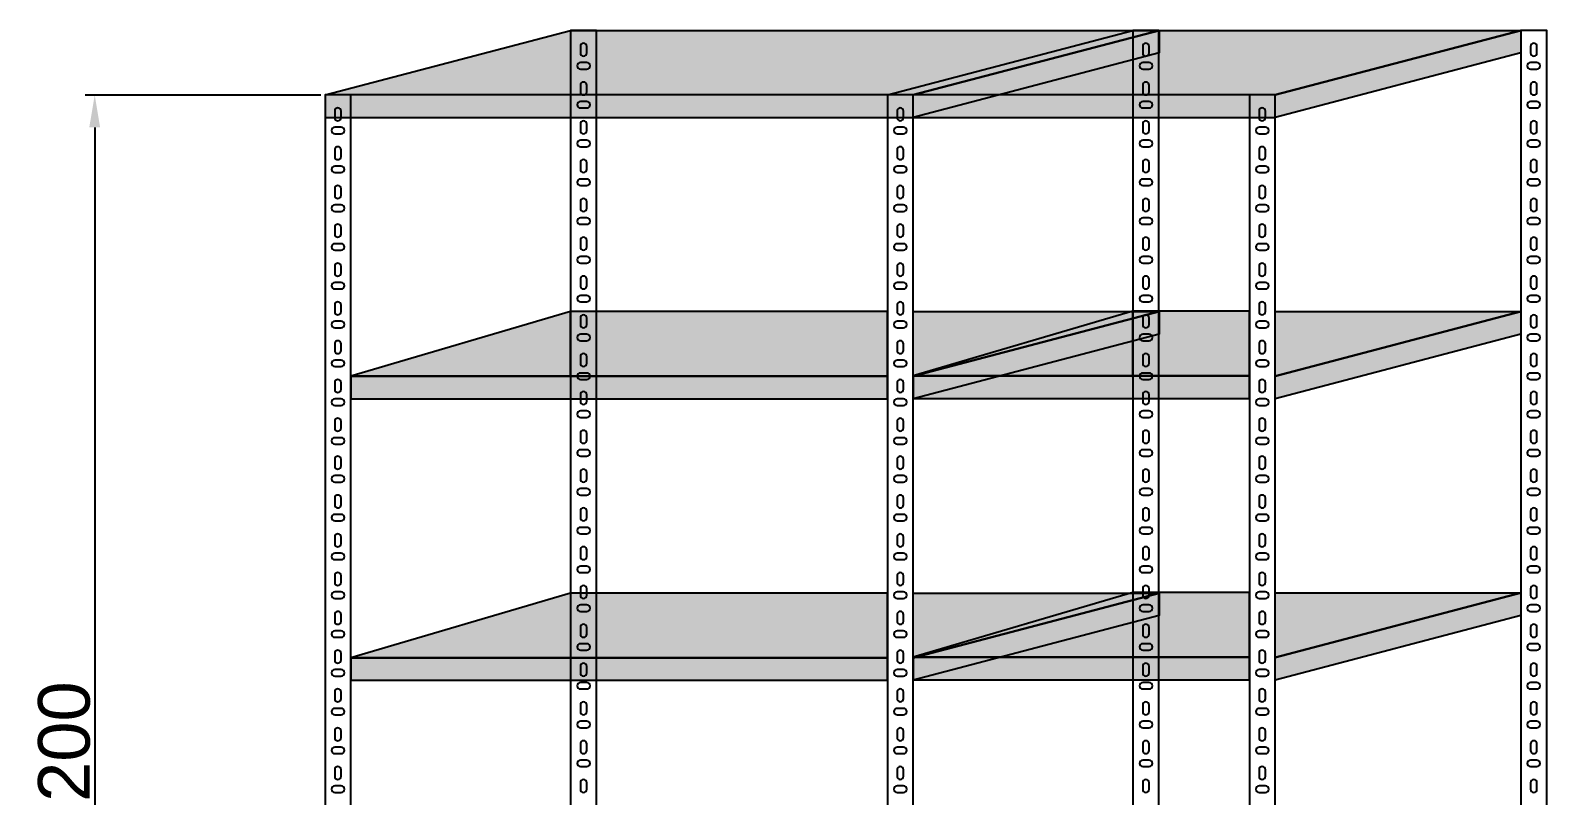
# Model space of a CAD drawing. Header units: millimetres. Extents: x 6614975 to 6624097, y 8742145 to 8746891.
# Drawn here: x 6615867.6 to 6616102.2, y 8746018.4 to 8746136.8 of the extents above; entities that cross this region are included whole.
import ezdxf

# ---------------------------------------------------------------- set-up
doc = ezdxf.new("R2010")
doc.units = ezdxf.units.MM
doc.styles.get("Standard").update_dxf_attribs({"font": 'arial.ttf'})
doc.dimstyles.new('ISO-25', dxfattribs={"dimtxt": 8, "dimasz": 5, "dimexe": 1.5, "dimexo": 0.625, "dimtad": 1, "dimtxsty": 'Standard', "dimcen": 2.5, "dimclrd": 1, "dimclre": 1, "dimclrt": 143, "dimadec": 0, "dimazin": 0, "dimtfac": 1, "dimtmove": 0, "dimatfit": 3, "dimfxl": 1, "dimarcsym": 0})

# ---------------------------------------------------------------- blocks, each defined once
blk = doc.blocks.new('*D11')
at = {"color": 1, "lineweight": -2, "transparency": 16777216}
for p, q in [((6615912.53, 8746126.8), (6615876.03, 8746126.8)), ((6615912.53, 8745926.8), (6615876.03, 8745926.8))]:
    blk.add_line(p, q, dxfattribs=at)
at = {"color": 1, "linetype": 'Continuous', "lineweight": -2, "transparency": 16777216}
blk.add_line((6615877.53, 8746121.8), (6615877.53, 8745931.8), dxfattribs=at)
at = {"color": 1, "transparency": 16777216}
for points in [[(6615876.69, 8746121.8), (6615878.36, 8746121.8), (6615877.53, 8746126.8)], [(6615876.69, 8745931.8), (6615878.36, 8745931.8), (6615877.53, 8745926.8)]]:
    blk.add_solid(points, dxfattribs=at)
at = {"layer": 'Defpoints', "color": 0, "transparency": 16777216}
for p in [(6615913.16, 8746126.8), (6615877.53, 8745926.8), (6615913.16, 8745926.8)]:
    blk.add_point(p, dxfattribs=at)
at = {"color": 143, "transparency": 16777216, "insert": (6615872.82, 8746026.8), "char_height": 8, "attachment_point": 5, "rotation": 90}
blk.add_mtext('200', dxfattribs=at)

msp = doc.modelspace()

# ---------------------------------------------------------------- hatches: boundary and pattern name
h = msp.add_hatch(color=8)
h.dxf.hatch_style = 1
h.paths.add_polyline_path([(6616004.159, 8746126.805), (6616042.211, 8746136.805), (6615955.159, 8746136.805), (6615951.159, 8746136.805), (6615913.159, 8746126.805)])
h = msp.add_hatch(color=8)
h.dxf.hatch_style = 1
h.paths.add_polyline_path([(6616098.159, 8746136.805), (6616038.159, 8746136.805), (6616000.159, 8746126.805), (6616060.159, 8746126.805)])
h = msp.add_hatch(color=8)
h.dxf.hatch_style = 1
h.paths.add_polyline_path([(6616042.211, 8746133.305), (6616042.211, 8746136.805), (6616004.159, 8746126.805), (6616004.159, 8746123.305)])
h = msp.add_hatch(color=8)
h.dxf.hatch_style = 1
h.paths.add_polyline_path([(6616098.159, 8746133.305), (6616098.159, 8746136.805), (6616060.159, 8746126.805), (6616060.159, 8746123.305)])
h = msp.add_hatch(color=8)
h.dxf.hatch_style = 1
h.paths.add_polyline_path([(6615913.159, 8746126.805), (6615913.159, 8746123.305), (6616004.159, 8746123.305), (6616004.159, 8746126.805)])
h = msp.add_hatch(color=8)
h.dxf.hatch_style = 1
h.paths.add_polyline_path([(6616060.159, 8746123.305), (6616060.159, 8746126.805), (6616000.159, 8746126.805), (6616000.159, 8746123.305)])
h = msp.add_hatch(color=8)
h.dxf.hatch_style = 1
h.paths.add_polyline_path([(6615951.159, 8746093.305), (6615917.159, 8746083.305), (6616000.159, 8746083.305), (6616000.159, 8746093.305)])
h = msp.add_hatch(color=8)
h.dxf.hatch_style = 1
h.paths.add_polyline_path([(6616056.159, 8746093.371), (6616038.159, 8746093.371), (6616004.159, 8746083.371), (6616056.159, 8746083.371)])
h = msp.add_hatch(color=8)
h.dxf.hatch_style = 1
h.paths.add_polyline_path([(6616042.211, 8746089.805), (6616042.211, 8746093.305), (6616004.159, 8746083.305), (6616004.159, 8746079.805)])
h = msp.add_hatch(color=8)
h.dxf.hatch_style = 1
h.paths.add_polyline_path([(6616042.211, 8746093.305), (6616004.159, 8746093.305), (6616004.159, 8746083.305)])
h = msp.add_hatch(color=8)
h.dxf.hatch_style = 1
h.paths.add_polyline_path([(6616098.159, 8746089.816), (6616098.159, 8746093.316), (6616060.159, 8746083.316), (6616060.159, 8746079.816)])
h = msp.add_hatch(color=8)
h.dxf.hatch_style = 1
h.paths.add_polyline_path([(6616098.159, 8746093.316), (6616060.159, 8746093.316), (6616060.159, 8746083.316)])
h = msp.add_hatch(color=8)
h.dxf.hatch_style = 1
h.paths.add_polyline_path([(6616000.159, 8746079.805), (6616000.159, 8746083.305), (6615917.159, 8746083.305), (6615917.159, 8746079.805)])
h = msp.add_hatch(color=8)
h.dxf.hatch_style = 1
h.paths.add_polyline_path([(6616056.159, 8746083.371), (6616004.159, 8746083.371), (6616004.159, 8746079.871), (6616056.159, 8746079.871)])
h = msp.add_hatch(color=8)
h.dxf.hatch_style = 1
h.paths.add_polyline_path([(6615951.159, 8746049.778), (6615917.159, 8746039.778), (6616000.159, 8746039.778), (6616000.159, 8746049.778)])
h = msp.add_hatch(color=8)
h.dxf.hatch_style = 1
h.paths.add_polyline_path([(6616056.159, 8746049.838), (6616038.159, 8746049.838), (6616004.159, 8746039.838), (6616056.159, 8746039.838)])
h = msp.add_hatch(color=8)
h.dxf.hatch_style = 1
h.paths.add_polyline_path([(6616042.211, 8746046.278), (6616042.211, 8746049.778), (6616004.159, 8746039.778), (6616004.159, 8746036.278)])
h = msp.add_hatch(color=8)
h.dxf.hatch_style = 1
h.paths.add_polyline_path([(6616042.211, 8746049.778), (6616004.159, 8746049.778), (6616004.159, 8746039.778)])
h = msp.add_hatch(color=8)
h.dxf.hatch_style = 1
h.paths.add_polyline_path([(6616098.159, 8746046.285), (6616098.159, 8746049.785), (6616060.159, 8746039.785), (6616060.159, 8746036.285)])
h = msp.add_hatch(color=8)
h.dxf.hatch_style = 1
h.paths.add_polyline_path([(6616098.159, 8746049.785), (6616060.159, 8746049.785), (6616060.159, 8746039.785)])
h = msp.add_hatch(color=8)
h.dxf.hatch_style = 1
h.paths.add_polyline_path([(6616000.159, 8746036.278), (6616000.159, 8746039.778), (6615917.159, 8746039.778), (6615917.159, 8746036.278)])
h = msp.add_hatch(color=8)
h.dxf.hatch_style = 1
h.paths.add_polyline_path([(6616004.159, 8746039.838), (6616004.159, 8746036.338), (6616056.159, 8746036.338), (6616056.159, 8746039.838)])

# ---------------------------------------------------------------- linework, layer by layer
for p, q in [((6615951.159, 8746136.805), (6615955.159, 8746136.805)), ((6616098.159, 8746136.805), (6616098.159, 8746133.305)), ((6615951.159, 8746083.305), (6615951.159, 8746093.305)), ((6616038.159, 8746083.163), (6616038.159, 8746093.163)), ((6616056.159, 8746083.316), (6616056.159, 8746093.316)), ((6616060.159, 8746083.316), (6616060.159, 8746093.316)), ((6616060.159, 8746093.316), (6616098.159, 8746093.316)), ((6616098.159, 8746093.316), (6616060.159, 8746083.316)), ((6616056.159, 8746039.785), (6616056.159, 8746049.785)), ((6616060.159, 8746039.785), (6616060.159, 8746049.785)), ((6616060.159, 8746049.785), (6616098.159, 8746049.785)), ((6616098.159, 8746049.785), (6616060.159, 8746039.785))]:
    msp.add_line(p, q)
for points in [[(6616042.211, 8746136.805), (6616004.159, 8746126.805), (6615913.159, 8746126.805), (6615951.159, 8746136.805), (6615955.159, 8746136.805), (6616046.211, 8746136.805)], [(6615951.159, 8746093.305), (6615917.159, 8746083.305), (6616000.159, 8746083.305), (6616000.159, 8746093.305), (6615951.159, 8746093.305)], [(6615951.159, 8746049.778), (6615917.159, 8746039.778), (6616000.159, 8746039.778), (6616000.159, 8746049.778), (6615951.159, 8746049.778)]]:
    msp.add_lwpolyline(points)
for points in [[(6615951.159, 8745936.805), (6615955.159, 8745936.805), (6615955.159, 8746136.805), (6615951.159, 8746136.805)], [(6616000.159, 8746126.805), (6616038.159, 8746136.805), (6616098.159, 8746136.805), (6616060.159, 8746126.805)], [(6616004.159, 8746126.805), (6616042.211, 8746136.805), (6616042.211, 8746133.305), (6616004.159, 8746123.305)], [(6616038.159, 8745936.805), (6616042.159, 8745936.805), (6616042.159, 8746136.805), (6616038.159, 8746136.805)], [(6616060.159, 8746126.805), (6616098.159, 8746136.805), (6616098.159, 8746133.305), (6616060.159, 8746123.305)], [(6616098.159, 8745936.805), (6616102.159, 8745936.805), (6616102.159, 8746136.805), (6616098.159, 8746136.805)], [(6615913.159, 8745926.805), (6615917.159, 8745926.805), (6615917.159, 8746126.805), (6615913.159, 8746126.805)], [(6615913.159, 8746123.305), (6616004.159, 8746123.305), (6616004.159, 8746126.805), (6615913.159, 8746126.805)], [(6616000.159, 8745926.805), (6616004.159, 8745926.805), (6616004.159, 8746126.805), (6616000.159, 8746126.805)], [(6616000.159, 8745926.805), (6616004.159, 8745926.805), (6616004.159, 8746126.805), (6616000.159, 8746126.805)], [(6616000.159, 8746123.305), (6616060.159, 8746123.305), (6616060.159, 8746126.805), (6616000.159, 8746126.805)], [(6616056.159, 8745926.805), (6616060.159, 8745926.805), (6616060.159, 8746126.805), (6616056.159, 8746126.805)], [(6616056.159, 8746083.371), (6616056.159, 8746093.371), (6616038.159, 8746093.371), (6616004.159, 8746083.371)], [(6616004.159, 8746083.305), (6616042.211, 8746093.305), (6616042.211, 8746089.805), (6616004.159, 8746079.805)], [(6616004.159, 8746093.305), (6616042.211, 8746093.305), (6616004.159, 8746083.305)], [(6616060.159, 8746083.316), (6616098.159, 8746093.316), (6616098.159, 8746089.816), (6616060.159, 8746079.816)], [(6615917.159, 8746079.805), (6616000.159, 8746079.805), (6616000.159, 8746083.305), (6615917.159, 8746083.305)], [(6616004.159, 8746079.871), (6616056.159, 8746079.871), (6616056.159, 8746083.371), (6616004.159, 8746083.371)], [(6616056.159, 8746039.838), (6616056.159, 8746049.838), (6616038.159, 8746049.838), (6616004.159, 8746039.838)], [(6616004.159, 8746039.778), (6616042.211, 8746049.778), (6616042.211, 8746046.278), (6616004.159, 8746036.278)], [(6616004.159, 8746049.778), (6616042.211, 8746049.778), (6616004.159, 8746039.778)], [(6616060.159, 8746039.785), (6616098.159, 8746049.785), (6616098.159, 8746046.285), (6616060.159, 8746036.285)], [(6615917.159, 8746036.278), (6616000.159, 8746036.278), (6616000.159, 8746039.778), (6615917.159, 8746039.778)], [(6616004.159, 8746036.338), (6616056.159, 8746036.338), (6616056.159, 8746039.838), (6616004.159, 8746039.838)]]:
    msp.add_lwpolyline(points, close=True)
for points in [[(6615952.659, 8746133.305, 1), (6615953.659, 8746133.305), (6615953.659, 8746134.305, 1), (6615952.659, 8746134.305)], [(6616039.659, 8746133.305, 1), (6616040.659, 8746133.305), (6616040.659, 8746134.305, 1), (6616039.659, 8746134.305)], [(6616099.659, 8746133.305, 1), (6616100.659, 8746133.305), (6616100.659, 8746134.305, 1), (6616099.659, 8746134.305)], [(6615952.659, 8746131.805, 1), (6615952.659, 8746130.805), (6615953.659, 8746130.805, 1), (6615953.659, 8746131.805)], [(6616039.659, 8746131.805, 1), (6616039.659, 8746130.805), (6616040.659, 8746130.805, 1), (6616040.659, 8746131.805)], [(6616099.659, 8746131.805, 1), (6616099.659, 8746130.805), (6616100.659, 8746130.805, 1), (6616100.659, 8746131.805)], [(6615952.659, 8746127.305, 1), (6615953.659, 8746127.305), (6615953.659, 8746128.305, 1), (6615952.659, 8746128.305)], [(6616039.659, 8746127.305, 1), (6616040.659, 8746127.305), (6616040.659, 8746128.305, 1), (6616039.659, 8746128.305)], [(6616099.659, 8746127.305, 1), (6616100.659, 8746127.305), (6616100.659, 8746128.305, 1), (6616099.659, 8746128.305)], [(6615914.659, 8746123.305, 1), (6615915.659, 8746123.305), (6615915.659, 8746124.305, 1), (6615914.659, 8746124.305)], [(6615952.659, 8746125.805, 1), (6615952.659, 8746124.805), (6615953.659, 8746124.805, 1), (6615953.659, 8746125.805)], [(6616001.659, 8746123.305, 1), (6616002.659, 8746123.305), (6616002.659, 8746124.305, 1), (6616001.659, 8746124.305)], [(6616001.659, 8746123.305, 1), (6616002.659, 8746123.305), (6616002.659, 8746124.305, 1), (6616001.659, 8746124.305)], [(6616039.659, 8746125.805, 1), (6616039.659, 8746124.805), (6616040.659, 8746124.805, 1), (6616040.659, 8746125.805)], [(6616057.659, 8746123.305, 1), (6616058.659, 8746123.305), (6616058.659, 8746124.305, 1), (6616057.659, 8746124.305)], [(6616099.659, 8746125.805, 1), (6616099.659, 8746124.805), (6616100.659, 8746124.805, 1), (6616100.659, 8746125.805)], [(6615914.659, 8746121.805, 1), (6615914.659, 8746120.805), (6615915.659, 8746120.805, 1), (6615915.659, 8746121.805)], [(6615952.659, 8746121.305, 1), (6615953.659, 8746121.305), (6615953.659, 8746122.305, 1), (6615952.659, 8746122.305)], [(6616001.659, 8746121.805, 1), (6616001.659, 8746120.805), (6616002.659, 8746120.805, 1), (6616002.659, 8746121.805)], [(6616001.659, 8746121.805, 1), (6616001.659, 8746120.805), (6616002.659, 8746120.805, 1), (6616002.659, 8746121.805)], [(6616039.659, 8746121.305, 1), (6616040.659, 8746121.305), (6616040.659, 8746122.305, 1), (6616039.659, 8746122.305)], [(6616057.659, 8746121.805, 1), (6616057.659, 8746120.805), (6616058.659, 8746120.805, 1), (6616058.659, 8746121.805)], [(6616099.659, 8746121.305, 1), (6616100.659, 8746121.305), (6616100.659, 8746122.305, 1), (6616099.659, 8746122.305)], [(6615952.659, 8746119.805, 1), (6615952.659, 8746118.805), (6615953.659, 8746118.805, 1), (6615953.659, 8746119.805)], [(6616039.659, 8746119.805, 1), (6616039.659, 8746118.805), (6616040.659, 8746118.805, 1), (6616040.659, 8746119.805)], [(6616099.659, 8746119.805, 1), (6616099.659, 8746118.805), (6616100.659, 8746118.805, 1), (6616100.659, 8746119.805)], [(6615914.659, 8746117.305, 1), (6615915.659, 8746117.305), (6615915.659, 8746118.305, 1), (6615914.659, 8746118.305)], [(6615952.659, 8746115.305, 1), (6615953.659, 8746115.305), (6615953.659, 8746116.305, 1), (6615952.659, 8746116.305)], [(6616001.659, 8746117.305, 1), (6616002.659, 8746117.305), (6616002.659, 8746118.305, 1), (6616001.659, 8746118.305)], [(6616001.659, 8746117.305, 1), (6616002.659, 8746117.305), (6616002.659, 8746118.305, 1), (6616001.659, 8746118.305)], [(6616039.659, 8746115.305, 1), (6616040.659, 8746115.305), (6616040.659, 8746116.305, 1), (6616039.659, 8746116.305)], [(6616057.659, 8746117.305, 1), (6616058.659, 8746117.305), (6616058.659, 8746118.305, 1), (6616057.659, 8746118.305)], [(6616099.659, 8746115.305, 1), (6616100.659, 8746115.305), (6616100.659, 8746116.305, 1), (6616099.659, 8746116.305)], [(6615914.659, 8746115.805, 1), (6615914.659, 8746114.805), (6615915.659, 8746114.805, 1), (6615915.659, 8746115.805)], [(6616001.659, 8746115.805, 1), (6616001.659, 8746114.805), (6616002.659, 8746114.805, 1), (6616002.659, 8746115.805)], [(6616001.659, 8746115.805, 1), (6616001.659, 8746114.805), (6616002.659, 8746114.805, 1), (6616002.659, 8746115.805)], [(6616057.659, 8746115.805, 1), (6616057.659, 8746114.805), (6616058.659, 8746114.805, 1), (6616058.659, 8746115.805)], [(6615914.659, 8746111.305, 1), (6615915.659, 8746111.305), (6615915.659, 8746112.305, 1), (6615914.659, 8746112.305)], [(6615952.659, 8746113.805, 1), (6615952.659, 8746112.805), (6615953.659, 8746112.805, 1), (6615953.659, 8746113.805)], [(6616001.659, 8746111.305, 1), (6616002.659, 8746111.305), (6616002.659, 8746112.305, 1), (6616001.659, 8746112.305)], [(6616001.659, 8746111.305, 1), (6616002.659, 8746111.305), (6616002.659, 8746112.305, 1), (6616001.659, 8746112.305)], [(6616039.659, 8746113.805, 1), (6616039.659, 8746112.805), (6616040.659, 8746112.805, 1), (6616040.659, 8746113.805)], [(6616057.659, 8746111.305, 1), (6616058.659, 8746111.305), (6616058.659, 8746112.305, 1), (6616057.659, 8746112.305)], [(6616099.659, 8746113.805, 1), (6616099.659, 8746112.805), (6616100.659, 8746112.805, 1), (6616100.659, 8746113.805)], [(6615914.659, 8746109.805, 1), (6615914.659, 8746108.805), (6615915.659, 8746108.805, 1), (6615915.659, 8746109.805)], [(6615952.659, 8746109.305, 1), (6615953.659, 8746109.305), (6615953.659, 8746110.305, 1), (6615952.659, 8746110.305)], [(6616001.659, 8746109.805, 1), (6616001.659, 8746108.805), (6616002.659, 8746108.805, 1), (6616002.659, 8746109.805)], [(6616001.659, 8746109.805, 1), (6616001.659, 8746108.805), (6616002.659, 8746108.805, 1), (6616002.659, 8746109.805)], [(6616039.659, 8746109.305, 1), (6616040.659, 8746109.305), (6616040.659, 8746110.305, 1), (6616039.659, 8746110.305)], [(6616057.659, 8746109.805, 1), (6616057.659, 8746108.805), (6616058.659, 8746108.805, 1), (6616058.659, 8746109.805)], [(6616099.659, 8746109.305, 1), (6616100.659, 8746109.305), (6616100.659, 8746110.305, 1), (6616099.659, 8746110.305)], [(6615952.659, 8746107.805, 1), (6615952.659, 8746106.805), (6615953.659, 8746106.805, 1), (6615953.659, 8746107.805)], [(6616039.659, 8746107.805, 1), (6616039.659, 8746106.805), (6616040.659, 8746106.805, 1), (6616040.659, 8746107.805)], [(6616099.659, 8746107.805, 1), (6616099.659, 8746106.805), (6616100.659, 8746106.805, 1), (6616100.659, 8746107.805)], [(6615914.659, 8746105.305, 1), (6615915.659, 8746105.305), (6615915.659, 8746106.305, 1), (6615914.659, 8746106.305)], [(6615952.659, 8746103.305, 1), (6615953.659, 8746103.305), (6615953.659, 8746104.305, 1), (6615952.659, 8746104.305)], [(6616001.659, 8746105.305, 1), (6616002.659, 8746105.305), (6616002.659, 8746106.305, 1), (6616001.659, 8746106.305)], [(6616001.659, 8746105.305, 1), (6616002.659, 8746105.305), (6616002.659, 8746106.305, 1), (6616001.659, 8746106.305)], [(6616039.659, 8746103.305, 1), (6616040.659, 8746103.305), (6616040.659, 8746104.305, 1), (6616039.659, 8746104.305)], [(6616057.659, 8746105.305, 1), (6616058.659, 8746105.305), (6616058.659, 8746106.305, 1), (6616057.659, 8746106.305)], [(6616099.659, 8746103.305, 1), (6616100.659, 8746103.305), (6616100.659, 8746104.305, 1), (6616099.659, 8746104.305)], [(6615914.659, 8746103.805, 1), (6615914.659, 8746102.805), (6615915.659, 8746102.805, 1), (6615915.659, 8746103.805)], [(6616001.659, 8746103.805, 1), (6616001.659, 8746102.805), (6616002.659, 8746102.805, 1), (6616002.659, 8746103.805)], [(6616001.659, 8746103.805, 1), (6616001.659, 8746102.805), (6616002.659, 8746102.805, 1), (6616002.659, 8746103.805)], [(6616057.659, 8746103.805, 1), (6616057.659, 8746102.805), (6616058.659, 8746102.805, 1), (6616058.659, 8746103.805)], [(6615914.659, 8746099.305, 1), (6615915.659, 8746099.305), (6615915.659, 8746100.305, 1), (6615914.659, 8746100.305)], [(6615952.659, 8746101.805, 1), (6615952.659, 8746100.805), (6615953.659, 8746100.805, 1), (6615953.659, 8746101.805)], [(6616001.659, 8746099.305, 1), (6616002.659, 8746099.305), (6616002.659, 8746100.305, 1), (6616001.659, 8746100.305)], [(6616001.659, 8746099.305, 1), (6616002.659, 8746099.305), (6616002.659, 8746100.305, 1), (6616001.659, 8746100.305)], [(6616039.659, 8746101.805, 1), (6616039.659, 8746100.805), (6616040.659, 8746100.805, 1), (6616040.659, 8746101.805)], [(6616057.659, 8746099.305, 1), (6616058.659, 8746099.305), (6616058.659, 8746100.305, 1), (6616057.659, 8746100.305)], [(6616099.659, 8746101.805, 1), (6616099.659, 8746100.805), (6616100.659, 8746100.805, 1), (6616100.659, 8746101.805)], [(6615914.659, 8746097.805, 1), (6615914.659, 8746096.805), (6615915.659, 8746096.805, 1), (6615915.659, 8746097.805)], [(6615952.659, 8746097.305, 1), (6615953.659, 8746097.305), (6615953.659, 8746098.305, 1), (6615952.659, 8746098.305)], [(6616001.659, 8746097.805, 1), (6616001.659, 8746096.805), (6616002.659, 8746096.805, 1), (6616002.659, 8746097.805)], [(6616001.659, 8746097.805, 1), (6616001.659, 8746096.805), (6616002.659, 8746096.805, 1), (6616002.659, 8746097.805)], [(6616039.659, 8746097.305, 1), (6616040.659, 8746097.305), (6616040.659, 8746098.305, 1), (6616039.659, 8746098.305)], [(6616057.659, 8746097.805, 1), (6616057.659, 8746096.805), (6616058.659, 8746096.805, 1), (6616058.659, 8746097.805)], [(6616099.659, 8746097.305, 1), (6616100.659, 8746097.305), (6616100.659, 8746098.305, 1), (6616099.659, 8746098.305)], [(6615952.659, 8746095.805, 1), (6615952.659, 8746094.805), (6615953.659, 8746094.805, 1), (6615953.659, 8746095.805)], [(6616039.659, 8746095.805, 1), (6616039.659, 8746094.805), (6616040.659, 8746094.805, 1), (6616040.659, 8746095.805)], [(6616099.659, 8746095.805, 1), (6616099.659, 8746094.805), (6616100.659, 8746094.805, 1), (6616100.659, 8746095.805)], [(6615914.659, 8746093.305, 1), (6615915.659, 8746093.305), (6615915.659, 8746094.305, 1), (6615914.659, 8746094.305)], [(6616001.659, 8746093.305, 1), (6616002.659, 8746093.305), (6616002.659, 8746094.305, 1), (6616001.659, 8746094.305)], [(6616001.659, 8746093.305, 1), (6616002.659, 8746093.305), (6616002.659, 8746094.305, 1), (6616001.659, 8746094.305)], [(6616057.659, 8746093.305, 1), (6616058.659, 8746093.305), (6616058.659, 8746094.305, 1), (6616057.659, 8746094.305)], [(6615914.659, 8746091.805, 1), (6615914.659, 8746090.805), (6615915.659, 8746090.805, 1), (6615915.659, 8746091.805)], [(6615952.659, 8746091.305, 1), (6615953.659, 8746091.305), (6615953.659, 8746092.305, 1), (6615952.659, 8746092.305)], [(6616001.659, 8746091.805, 1), (6616001.659, 8746090.805), (6616002.659, 8746090.805, 1), (6616002.659, 8746091.805)], [(6616001.659, 8746091.805, 1), (6616001.659, 8746090.805), (6616002.659, 8746090.805, 1), (6616002.659, 8746091.805)], [(6616039.659, 8746091.305, 1), (6616040.659, 8746091.305), (6616040.659, 8746092.305, 1), (6616039.659, 8746092.305)], [(6616057.659, 8746091.805, 1), (6616057.659, 8746090.805), (6616058.659, 8746090.805, 1), (6616058.659, 8746091.805)], [(6616099.659, 8746091.305, 1), (6616100.659, 8746091.305), (6616100.659, 8746092.305, 1), (6616099.659, 8746092.305)], [(6615914.659, 8746087.305, 1), (6615915.659, 8746087.305), (6615915.659, 8746088.305, 1), (6615914.659, 8746088.305)], [(6615952.659, 8746089.805, 1), (6615952.659, 8746088.805), (6615953.659, 8746088.805, 1), (6615953.659, 8746089.805)], [(6616001.659, 8746087.305, 1), (6616002.659, 8746087.305), (6616002.659, 8746088.305, 1), (6616001.659, 8746088.305)], [(6616001.659, 8746087.305, 1), (6616002.659, 8746087.305), (6616002.659, 8746088.305, 1), (6616001.659, 8746088.305)], [(6616039.659, 8746089.805, 1), (6616039.659, 8746088.805), (6616040.659, 8746088.805, 1), (6616040.659, 8746089.805)], [(6616057.659, 8746087.305, 1), (6616058.659, 8746087.305), (6616058.659, 8746088.305, 1), (6616057.659, 8746088.305)], [(6616099.659, 8746089.805, 1), (6616099.659, 8746088.805), (6616100.659, 8746088.805, 1), (6616100.659, 8746089.805)], [(6615952.659, 8746085.305, 1), (6615953.659, 8746085.305), (6615953.659, 8746086.305, 1), (6615952.659, 8746086.305)], [(6616039.659, 8746085.305, 1), (6616040.659, 8746085.305), (6616040.659, 8746086.305, 1), (6616039.659, 8746086.305)], [(6616099.659, 8746085.305, 1), (6616100.659, 8746085.305), (6616100.659, 8746086.305, 1), (6616099.659, 8746086.305)], [(6615914.659, 8746085.805, 1), (6615914.659, 8746084.805), (6615915.659, 8746084.805, 1), (6615915.659, 8746085.805)], [(6615952.659, 8746083.805, 1), (6615952.659, 8746082.805), (6615953.659, 8746082.805, 1), (6615953.659, 8746083.805)], [(6616001.659, 8746085.805, 1), (6616001.659, 8746084.805), (6616002.659, 8746084.805, 1), (6616002.659, 8746085.805)], [(6616001.659, 8746085.805, 1), (6616001.659, 8746084.805), (6616002.659, 8746084.805, 1), (6616002.659, 8746085.805)], [(6616039.659, 8746083.805, 1), (6616039.659, 8746082.805), (6616040.659, 8746082.805, 1), (6616040.659, 8746083.805)], [(6616057.659, 8746085.805, 1), (6616057.659, 8746084.805), (6616058.659, 8746084.805, 1), (6616058.659, 8746085.805)], [(6616099.659, 8746083.805, 1), (6616099.659, 8746082.805), (6616100.659, 8746082.805, 1), (6616100.659, 8746083.805)], [(6615914.659, 8746081.305, 1), (6615915.659, 8746081.305), (6615915.659, 8746082.305, 1), (6615914.659, 8746082.305)], [(6616001.659, 8746081.305, 1), (6616002.659, 8746081.305), (6616002.659, 8746082.305, 1), (6616001.659, 8746082.305)], [(6616001.659, 8746081.305, 1), (6616002.659, 8746081.305), (6616002.659, 8746082.305, 1), (6616001.659, 8746082.305)], [(6616057.659, 8746081.305, 1), (6616058.659, 8746081.305), (6616058.659, 8746082.305, 1), (6616057.659, 8746082.305)], [(6615914.659, 8746079.805, 1), (6615914.659, 8746078.805), (6615915.659, 8746078.805, 1), (6615915.659, 8746079.805)], [(6615952.659, 8746079.439, 1), (6615953.659, 8746079.439), (6615953.659, 8746080.439, 1), (6615952.659, 8746080.439)], [(6616001.659, 8746079.805, 1), (6616001.659, 8746078.805), (6616002.659, 8746078.805, 1), (6616002.659, 8746079.805)], [(6616001.659, 8746079.805, 1), (6616001.659, 8746078.805), (6616002.659, 8746078.805, 1), (6616002.659, 8746079.805)], [(6616039.659, 8746079.439, 1), (6616040.659, 8746079.439), (6616040.659, 8746080.439, 1), (6616039.659, 8746080.439)], [(6616057.659, 8746079.805, 1), (6616057.659, 8746078.805), (6616058.659, 8746078.805, 1), (6616058.659, 8746079.805)], [(6616099.659, 8746079.439, 1), (6616100.659, 8746079.439), (6616100.659, 8746080.439, 1), (6616099.659, 8746080.439)], [(6615914.659, 8746075.305, 1), (6615915.659, 8746075.305), (6615915.659, 8746076.305, 1), (6615914.659, 8746076.305)], [(6615952.659, 8746077.939, 1), (6615952.659, 8746076.939), (6615953.659, 8746076.939, 1), (6615953.659, 8746077.939)], [(6616001.659, 8746075.305, 1), (6616002.659, 8746075.305), (6616002.659, 8746076.305, 1), (6616001.659, 8746076.305)], [(6616001.659, 8746075.305, 1), (6616002.659, 8746075.305), (6616002.659, 8746076.305, 1), (6616001.659, 8746076.305)], [(6616039.659, 8746077.939, 1), (6616039.659, 8746076.939), (6616040.659, 8746076.939, 1), (6616040.659, 8746077.939)], [(6616057.659, 8746075.305, 1), (6616058.659, 8746075.305), (6616058.659, 8746076.305, 1), (6616057.659, 8746076.305)], [(6616099.659, 8746077.939, 1), (6616099.659, 8746076.939), (6616100.659, 8746076.939, 1), (6616100.659, 8746077.939)], [(6615952.659, 8746073.439, 1), (6615953.659, 8746073.439), (6615953.659, 8746074.439, 1), (6615952.659, 8746074.439)], [(6616039.659, 8746073.439, 1), (6616040.659, 8746073.439), (6616040.659, 8746074.439, 1), (6616039.659, 8746074.439)], [(6616099.659, 8746073.439, 1), (6616100.659, 8746073.439), (6616100.659, 8746074.439, 1), (6616099.659, 8746074.439)], [(6615914.659, 8746073.805, 1), (6615914.659, 8746072.805), (6615915.659, 8746072.805, 1), (6615915.659, 8746073.805)], [(6615952.659, 8746071.939, 1), (6615952.659, 8746070.939), (6615953.659, 8746070.939, 1), (6615953.659, 8746071.939)], [(6616001.659, 8746073.805, 1), (6616001.659, 8746072.805), (6616002.659, 8746072.805, 1), (6616002.659, 8746073.805)], [(6616001.659, 8746073.805, 1), (6616001.659, 8746072.805), (6616002.659, 8746072.805, 1), (6616002.659, 8746073.805)], [(6616039.659, 8746071.939, 1), (6616039.659, 8746070.939), (6616040.659, 8746070.939, 1), (6616040.659, 8746071.939)], [(6616057.659, 8746073.805, 1), (6616057.659, 8746072.805), (6616058.659, 8746072.805, 1), (6616058.659, 8746073.805)], [(6616099.659, 8746071.939, 1), (6616099.659, 8746070.939), (6616100.659, 8746070.939, 1), (6616100.659, 8746071.939)], [(6615914.659, 8746069.439, 1), (6615915.659, 8746069.439), (6615915.659, 8746070.439, 1), (6615914.659, 8746070.439)], [(6616001.659, 8746069.439, 1), (6616002.659, 8746069.439), (6616002.659, 8746070.439, 1), (6616001.659, 8746070.439)], [(6616001.659, 8746069.439, 1), (6616002.659, 8746069.439), (6616002.659, 8746070.439, 1), (6616001.659, 8746070.439)], [(6616057.659, 8746069.439, 1), (6616058.659, 8746069.439), (6616058.659, 8746070.439, 1), (6616057.659, 8746070.439)], [(6615914.659, 8746067.939, 1), (6615914.659, 8746066.939), (6615915.659, 8746066.939, 1), (6615915.659, 8746067.939)], [(6615952.659, 8746067.439, 1), (6615953.659, 8746067.439), (6615953.659, 8746068.439, 1), (6615952.659, 8746068.439)], [(6616001.659, 8746067.939, 1), (6616001.659, 8746066.939), (6616002.659, 8746066.939, 1), (6616002.659, 8746067.939)], [(6616001.659, 8746067.939, 1), (6616001.659, 8746066.939), (6616002.659, 8746066.939, 1), (6616002.659, 8746067.939)], [(6616039.659, 8746067.439, 1), (6616040.659, 8746067.439), (6616040.659, 8746068.439, 1), (6616039.659, 8746068.439)], [(6616057.659, 8746067.939, 1), (6616057.659, 8746066.939), (6616058.659, 8746066.939, 1), (6616058.659, 8746067.939)], [(6616099.659, 8746067.439, 1), (6616100.659, 8746067.439), (6616100.659, 8746068.439, 1), (6616099.659, 8746068.439)], [(6615914.659, 8746063.439, 1), (6615915.659, 8746063.439), (6615915.659, 8746064.439, 1), (6615914.659, 8746064.439)], [(6615952.659, 8746065.939, 1), (6615952.659, 8746064.939), (6615953.659, 8746064.939, 1), (6615953.659, 8746065.939)], [(6616001.659, 8746063.439, 1), (6616002.659, 8746063.439), (6616002.659, 8746064.439, 1), (6616001.659, 8746064.439)], [(6616001.659, 8746063.439, 1), (6616002.659, 8746063.439), (6616002.659, 8746064.439, 1), (6616001.659, 8746064.439)], [(6616039.659, 8746065.939, 1), (6616039.659, 8746064.939), (6616040.659, 8746064.939, 1), (6616040.659, 8746065.939)], [(6616057.659, 8746063.439, 1), (6616058.659, 8746063.439), (6616058.659, 8746064.439, 1), (6616057.659, 8746064.439)], [(6616099.659, 8746065.939, 1), (6616099.659, 8746064.939), (6616100.659, 8746064.939, 1), (6616100.659, 8746065.939)], [(6615952.659, 8746061.439, 1), (6615953.659, 8746061.439), (6615953.659, 8746062.439, 1), (6615952.659, 8746062.439)], [(6616039.659, 8746061.439, 1), (6616040.659, 8746061.439), (6616040.659, 8746062.439, 1), (6616039.659, 8746062.439)], [(6616099.659, 8746061.439, 1), (6616100.659, 8746061.439), (6616100.659, 8746062.439, 1), (6616099.659, 8746062.439)], [(6615914.659, 8746061.939, 1), (6615914.659, 8746060.939), (6615915.659, 8746060.939, 1), (6615915.659, 8746061.939)], [(6616001.659, 8746061.939, 1), (6616001.659, 8746060.939), (6616002.659, 8746060.939, 1), (6616002.659, 8746061.939)], [(6616001.659, 8746061.939, 1), (6616001.659, 8746060.939), (6616002.659, 8746060.939, 1), (6616002.659, 8746061.939)], [(6616057.659, 8746061.939, 1), (6616057.659, 8746060.939), (6616058.659, 8746060.939, 1), (6616058.659, 8746061.939)], [(6615914.659, 8746057.439, 1), (6615915.659, 8746057.439), (6615915.659, 8746058.439, 1), (6615914.659, 8746058.439)], [(6615952.659, 8746059.939, 1), (6615952.659, 8746058.939), (6615953.659, 8746058.939, 1), (6615953.659, 8746059.939)], [(6616001.659, 8746057.439, 1), (6616002.659, 8746057.439), (6616002.659, 8746058.439, 1), (6616001.659, 8746058.439)], [(6616001.659, 8746057.439, 1), (6616002.659, 8746057.439), (6616002.659, 8746058.439, 1), (6616001.659, 8746058.439)], [(6616039.659, 8746059.939, 1), (6616039.659, 8746058.939), (6616040.659, 8746058.939, 1), (6616040.659, 8746059.939)], [(6616057.659, 8746057.439, 1), (6616058.659, 8746057.439), (6616058.659, 8746058.439, 1), (6616057.659, 8746058.439)], [(6616099.659, 8746059.939, 1), (6616099.659, 8746058.939), (6616100.659, 8746058.939, 1), (6616100.659, 8746059.939)], [(6615914.659, 8746055.939, 1), (6615914.659, 8746054.939), (6615915.659, 8746054.939, 1), (6615915.659, 8746055.939)], [(6615952.659, 8746055.439, 1), (6615953.659, 8746055.439), (6615953.659, 8746056.439, 1), (6615952.659, 8746056.439)], [(6616001.659, 8746055.939, 1), (6616001.659, 8746054.939), (6616002.659, 8746054.939, 1), (6616002.659, 8746055.939)], [(6616001.659, 8746055.939, 1), (6616001.659, 8746054.939), (6616002.659, 8746054.939, 1), (6616002.659, 8746055.939)], [(6616039.659, 8746055.439, 1), (6616040.659, 8746055.439), (6616040.659, 8746056.439, 1), (6616039.659, 8746056.439)], [(6616057.659, 8746055.939, 1), (6616057.659, 8746054.939), (6616058.659, 8746054.939, 1), (6616058.659, 8746055.939)], [(6616099.659, 8746055.439, 1), (6616100.659, 8746055.439), (6616100.659, 8746056.439, 1), (6616099.659, 8746056.439)], [(6615952.659, 8746053.939, 1), (6615952.659, 8746052.939), (6615953.659, 8746052.939, 1), (6615953.659, 8746053.939)], [(6616039.659, 8746053.939, 1), (6616039.659, 8746052.939), (6616040.659, 8746052.939, 1), (6616040.659, 8746053.939)], [(6616099.659, 8746053.939, 1), (6616099.659, 8746052.939), (6616100.659, 8746052.939, 1), (6616100.659, 8746053.939)], [(6615914.659, 8746051.439, 1), (6615915.659, 8746051.439), (6615915.659, 8746052.439, 1), (6615914.659, 8746052.439)], [(6615952.659, 8746049.439, 1), (6615953.659, 8746049.439), (6615953.659, 8746050.439, 1), (6615952.659, 8746050.439)], [(6616001.659, 8746051.439, 1), (6616002.659, 8746051.439), (6616002.659, 8746052.439, 1), (6616001.659, 8746052.439)], [(6616001.659, 8746051.439, 1), (6616002.659, 8746051.439), (6616002.659, 8746052.439, 1), (6616001.659, 8746052.439)], [(6616039.659, 8746049.439, 1), (6616040.659, 8746049.439), (6616040.659, 8746050.439, 1), (6616039.659, 8746050.439)], [(6616057.659, 8746051.439, 1), (6616058.659, 8746051.439), (6616058.659, 8746052.439, 1), (6616057.659, 8746052.439)], [(6616099.659, 8746049.439, 1), (6616100.659, 8746049.439), (6616100.659, 8746050.439, 1), (6616099.659, 8746050.439)], [(6615914.659, 8746049.939, 1), (6615914.659, 8746048.939), (6615915.659, 8746048.939, 1), (6615915.659, 8746049.939)], [(6616001.659, 8746049.939, 1), (6616001.659, 8746048.939), (6616002.659, 8746048.939, 1), (6616002.659, 8746049.939)], [(6616001.659, 8746049.939, 1), (6616001.659, 8746048.939), (6616002.659, 8746048.939, 1), (6616002.659, 8746049.939)], [(6616057.659, 8746049.939, 1), (6616057.659, 8746048.939), (6616058.659, 8746048.939, 1), (6616058.659, 8746049.939)], [(6615914.659, 8746045.439, 1), (6615915.659, 8746045.439), (6615915.659, 8746046.439, 1), (6615914.659, 8746046.439)], [(6615952.659, 8746047.939, 1), (6615952.659, 8746046.939), (6615953.659, 8746046.939, 1), (6615953.659, 8746047.939)], [(6616001.659, 8746045.439, 1), (6616002.659, 8746045.439), (6616002.659, 8746046.439, 1), (6616001.659, 8746046.439)], [(6616001.659, 8746045.439, 1), (6616002.659, 8746045.439), (6616002.659, 8746046.439, 1), (6616001.659, 8746046.439)], [(6616039.659, 8746047.939, 1), (6616039.659, 8746046.939), (6616040.659, 8746046.939, 1), (6616040.659, 8746047.939)], [(6616057.659, 8746045.439, 1), (6616058.659, 8746045.439), (6616058.659, 8746046.439, 1), (6616057.659, 8746046.439)], [(6616099.659, 8746047.939, 1), (6616099.659, 8746046.939), (6616100.659, 8746046.939, 1), (6616100.659, 8746047.939)], [(6615914.659, 8746043.939, 1), (6615914.659, 8746042.939), (6615915.659, 8746042.939, 1), (6615915.659, 8746043.939)], [(6615952.659, 8746043.439, 1), (6615953.659, 8746043.439), (6615953.659, 8746044.439, 1), (6615952.659, 8746044.439)], [(6616001.659, 8746043.939, 1), (6616001.659, 8746042.939), (6616002.659, 8746042.939, 1), (6616002.659, 8746043.939)], [(6616001.659, 8746043.939, 1), (6616001.659, 8746042.939), (6616002.659, 8746042.939, 1), (6616002.659, 8746043.939)], [(6616039.659, 8746043.439, 1), (6616040.659, 8746043.439), (6616040.659, 8746044.439, 1), (6616039.659, 8746044.439)], [(6616057.659, 8746043.939, 1), (6616057.659, 8746042.939), (6616058.659, 8746042.939, 1), (6616058.659, 8746043.939)], [(6616099.659, 8746043.439, 1), (6616100.659, 8746043.439), (6616100.659, 8746044.439, 1), (6616099.659, 8746044.439)], [(6615952.659, 8746041.939, 1), (6615952.659, 8746040.939), (6615953.659, 8746040.939, 1), (6615953.659, 8746041.939)], [(6616039.659, 8746041.939, 1), (6616039.659, 8746040.939), (6616040.659, 8746040.939, 1), (6616040.659, 8746041.939)], [(6616099.659, 8746041.939, 1), (6616099.659, 8746040.939), (6616100.659, 8746040.939, 1), (6616100.659, 8746041.939)], [(6615914.659, 8746039.439, 1), (6615915.659, 8746039.439), (6615915.659, 8746040.439, 1), (6615914.659, 8746040.439)], [(6616001.659, 8746039.439, 1), (6616002.659, 8746039.439), (6616002.659, 8746040.439, 1), (6616001.659, 8746040.439)], [(6616001.659, 8746039.439, 1), (6616002.659, 8746039.439), (6616002.659, 8746040.439, 1), (6616001.659, 8746040.439)], [(6616057.659, 8746039.439, 1), (6616058.659, 8746039.439), (6616058.659, 8746040.439, 1), (6616057.659, 8746040.439)], [(6615914.659, 8746037.939, 1), (6615914.659, 8746036.939), (6615915.659, 8746036.939, 1), (6615915.659, 8746037.939)], [(6615952.659, 8746037.439, 1), (6615953.659, 8746037.439), (6615953.659, 8746038.439, 1), (6615952.659, 8746038.439)], [(6616001.659, 8746037.939, 1), (6616001.659, 8746036.939), (6616002.659, 8746036.939, 1), (6616002.659, 8746037.939)], [(6616001.659, 8746037.939, 1), (6616001.659, 8746036.939), (6616002.659, 8746036.939, 1), (6616002.659, 8746037.939)], [(6616039.659, 8746037.439, 1), (6616040.659, 8746037.439), (6616040.659, 8746038.439, 1), (6616039.659, 8746038.439)], [(6616057.659, 8746037.939, 1), (6616057.659, 8746036.939), (6616058.659, 8746036.939, 1), (6616058.659, 8746037.939)], [(6616099.659, 8746037.439, 1), (6616100.659, 8746037.439), (6616100.659, 8746038.439, 1), (6616099.659, 8746038.439)], [(6615914.659, 8746033.439, 1), (6615915.659, 8746033.439), (6615915.659, 8746034.439, 1), (6615914.659, 8746034.439)], [(6615952.659, 8746035.939, 1), (6615952.659, 8746034.939), (6615953.659, 8746034.939, 1), (6615953.659, 8746035.939)], [(6616001.659, 8746033.439, 1), (6616002.659, 8746033.439), (6616002.659, 8746034.439, 1), (6616001.659, 8746034.439)], [(6616001.659, 8746033.439, 1), (6616002.659, 8746033.439), (6616002.659, 8746034.439, 1), (6616001.659, 8746034.439)], [(6616039.659, 8746035.939, 1), (6616039.659, 8746034.939), (6616040.659, 8746034.939, 1), (6616040.659, 8746035.939)], [(6616057.659, 8746033.439, 1), (6616058.659, 8746033.439), (6616058.659, 8746034.439, 1), (6616057.659, 8746034.439)], [(6616099.659, 8746035.939, 1), (6616099.659, 8746034.939), (6616100.659, 8746034.939, 1), (6616100.659, 8746035.939)], [(6615952.659, 8746031.439, 1), (6615953.659, 8746031.439), (6615953.659, 8746032.439, 1), (6615952.659, 8746032.439)], [(6616039.659, 8746031.439, 1), (6616040.659, 8746031.439), (6616040.659, 8746032.439, 1), (6616039.659, 8746032.439)], [(6616099.659, 8746031.439, 1), (6616100.659, 8746031.439), (6616100.659, 8746032.439, 1), (6616099.659, 8746032.439)], [(6615914.659, 8746031.939, 1), (6615914.659, 8746030.939), (6615915.659, 8746030.939, 1), (6615915.659, 8746031.939)], [(6615952.659, 8746029.939, 1), (6615952.659, 8746028.939), (6615953.659, 8746028.939, 1), (6615953.659, 8746029.939)], [(6616001.659, 8746031.939, 1), (6616001.659, 8746030.939), (6616002.659, 8746030.939, 1), (6616002.659, 8746031.939)], [(6616001.659, 8746031.939, 1), (6616001.659, 8746030.939), (6616002.659, 8746030.939, 1), (6616002.659, 8746031.939)], [(6616039.659, 8746029.939, 1), (6616039.659, 8746028.939), (6616040.659, 8746028.939, 1), (6616040.659, 8746029.939)], [(6616057.659, 8746031.939, 1), (6616057.659, 8746030.939), (6616058.659, 8746030.939, 1), (6616058.659, 8746031.939)], [(6616099.659, 8746029.939, 1), (6616099.659, 8746028.939), (6616100.659, 8746028.939, 1), (6616100.659, 8746029.939)], [(6615914.659, 8746027.439, 1), (6615915.659, 8746027.439), (6615915.659, 8746028.439, 1), (6615914.659, 8746028.439)], [(6616001.659, 8746027.439, 1), (6616002.659, 8746027.439), (6616002.659, 8746028.439, 1), (6616001.659, 8746028.439)], [(6616001.659, 8746027.439, 1), (6616002.659, 8746027.439), (6616002.659, 8746028.439, 1), (6616001.659, 8746028.439)], [(6616057.659, 8746027.439, 1), (6616058.659, 8746027.439), (6616058.659, 8746028.439, 1), (6616057.659, 8746028.439)], [(6615914.659, 8746025.939, 1), (6615914.659, 8746024.939), (6615915.659, 8746024.939, 1), (6615915.659, 8746025.939)], [(6615952.659, 8746025.439, 1), (6615953.659, 8746025.439), (6615953.659, 8746026.439, 1), (6615952.659, 8746026.439)], [(6616001.659, 8746025.939, 1), (6616001.659, 8746024.939), (6616002.659, 8746024.939, 1), (6616002.659, 8746025.939)], [(6616001.659, 8746025.939, 1), (6616001.659, 8746024.939), (6616002.659, 8746024.939, 1), (6616002.659, 8746025.939)], [(6616039.659, 8746025.439, 1), (6616040.659, 8746025.439), (6616040.659, 8746026.439, 1), (6616039.659, 8746026.439)], [(6616057.659, 8746025.939, 1), (6616057.659, 8746024.939), (6616058.659, 8746024.939, 1), (6616058.659, 8746025.939)], [(6616099.659, 8746025.439, 1), (6616100.659, 8746025.439), (6616100.659, 8746026.439, 1), (6616099.659, 8746026.439)], [(6615914.659, 8746021.439, 1), (6615915.659, 8746021.439), (6615915.659, 8746022.439, 1), (6615914.659, 8746022.439)], [(6615952.659, 8746023.939, 1), (6615952.659, 8746022.939), (6615953.659, 8746022.939, 1), (6615953.659, 8746023.939)], [(6616001.659, 8746021.439, 1), (6616002.659, 8746021.439), (6616002.659, 8746022.439, 1), (6616001.659, 8746022.439)], [(6616001.659, 8746021.439, 1), (6616002.659, 8746021.439), (6616002.659, 8746022.439, 1), (6616001.659, 8746022.439)], [(6616039.659, 8746023.939, 1), (6616039.659, 8746022.939), (6616040.659, 8746022.939, 1), (6616040.659, 8746023.939)], [(6616057.659, 8746021.439, 1), (6616058.659, 8746021.439), (6616058.659, 8746022.439, 1), (6616057.659, 8746022.439)], [(6616099.659, 8746023.939, 1), (6616099.659, 8746022.939), (6616100.659, 8746022.939, 1), (6616100.659, 8746023.939)], [(6615952.659, 8746019.439, 1), (6615953.659, 8746019.439), (6615953.659, 8746020.439, 1), (6615952.659, 8746020.439)], [(6616039.659, 8746019.439, 1), (6616040.659, 8746019.439), (6616040.659, 8746020.439, 1), (6616039.659, 8746020.439)], [(6616099.659, 8746019.439, 1), (6616100.659, 8746019.439), (6616100.659, 8746020.439, 1), (6616099.659, 8746020.439)], [(6615914.659, 8746019.939, 1), (6615914.659, 8746018.939), (6615915.659, 8746018.939, 1), (6615915.659, 8746019.939)], [(6616001.659, 8746019.939, 1), (6616001.659, 8746018.939), (6616002.659, 8746018.939, 1), (6616002.659, 8746019.939)], [(6616001.659, 8746019.939, 1), (6616001.659, 8746018.939), (6616002.659, 8746018.939, 1), (6616002.659, 8746019.939)], [(6616057.659, 8746019.939, 1), (6616057.659, 8746018.939), (6616058.659, 8746018.939, 1), (6616058.659, 8746019.939)]]:
    msp.add_lwpolyline(points, format="xyb", close=True)

# ---------------------------------------------------------------- dimensions: what is measured, and where the dimension line sits
dim = msp.add_linear_dim(base=(6615877.526, 8745926.805), p1=(6615913.159, 8746126.805), p2=(6615913.159, 8745926.805), angle=90, dimstyle='ISO-25')
dim.commit()
dim.dimension.update_dxf_attribs({"geometry": '*D11', "text_midpoint": (6615872.817, 8746026.805)})

doc.saveas('drawing.dxf')
